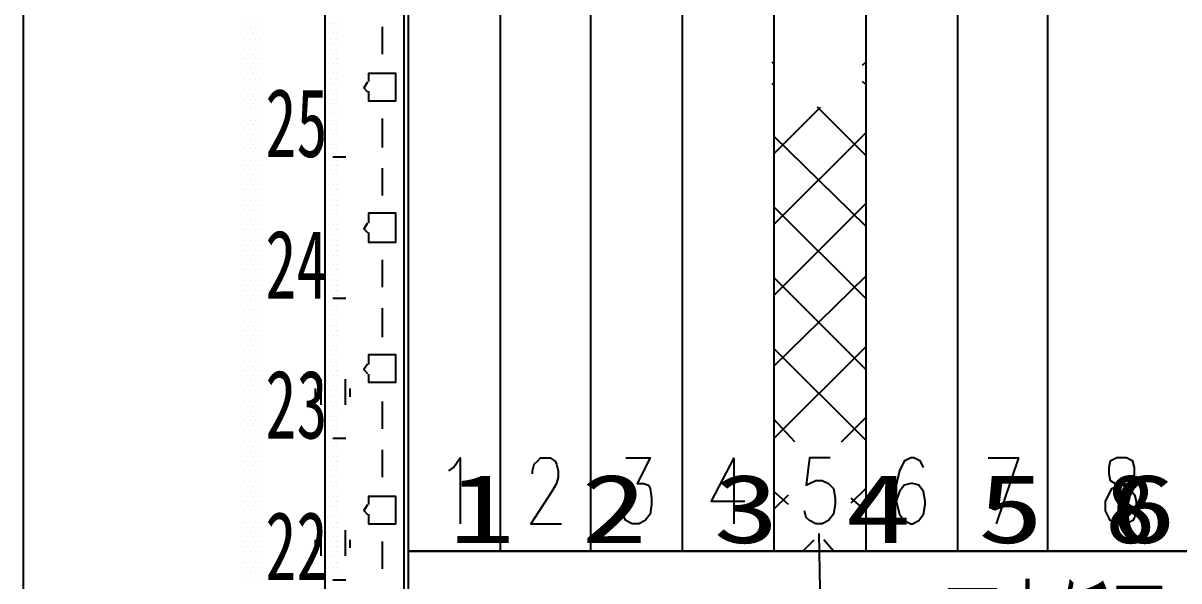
# Model space of a CAD drawing. Header units: metres. Extents: x 17 to 1264, y 17 to 859.
# Drawn here: x 87.8 to 191.2, y 397.4 to 447.3 of the extents above; entities that cross this region are included whole.
import ezdxf

# ---------------------------------------------------------------- set-up
doc = ezdxf.new("R2010")
doc.units = ezdxf.units.M
for name, color, linetype in [('LINES', 7, 'Continuous'), ('POLYLINES', 4, 'Continuous'), ('RECTS', 7, 'Continuous'), ('TEXTS', 3, 'Continuous')]:
    doc.layers.add(name, color=color, linetype=linetype)

msp = doc.modelspace()

# ---------------------------------------------------------------- linework, layer by layer
at = {"layer": 'LINES'}
for p, q in [((87.762, 830.448), (87.762, 45.216)), ((87.762, 830.448), (87.762, 45.216)), ((122.25, 132.48), (122.25, 727.92)), ((107.562, 446.832), (107.562, 446.832)), ((107.85, 447.264), (107.85, 447.264)), ((108.138, 446.832), (108.138, 446.832)), ((108.282, 447.264), (108.282, 447.264)), ((108.57, 446.832), (108.57, 446.832)), ((108.714, 447.264), (108.714, 447.264)), ((109.002, 446.832), (109.002, 446.832)), ((114.762, 446.832), (114.762, 446.832)), ((115.05, 447.264), (115.05, 447.264)), ((115.338, 446.832), (115.338, 446.832)), ((115.482, 447.264), (115.482, 447.264)), ((115.77, 446.832), (115.77, 446.832)), ((115.914, 447.264), (115.914, 447.264)), ((119.874, 446.976), (119.874, 444.528)), ((107.562, 445.824), (107.562, 445.824)), ((107.85, 446.4), (107.85, 446.4)), ((108.138, 445.824), (108.138, 445.824)), ((108.282, 446.4), (108.282, 446.4)), ((108.57, 445.824), (108.57, 445.824)), ((108.714, 446.4), (108.714, 446.4)), ((109.002, 445.824), (109.002, 445.824)), ((114.762, 445.824), (114.762, 445.824)), ((115.05, 446.4), (115.05, 446.4)), ((115.338, 445.824), (115.338, 445.824)), ((115.482, 446.4), (115.482, 446.4)), ((115.77, 445.824), (115.77, 445.824)), ((115.914, 446.4), (115.914, 446.4)), ((107.562, 444.96), (107.562, 444.96)), ((107.85, 445.392), (107.85, 445.392)), ((108.138, 444.96), (108.138, 444.96)), ((108.282, 445.392), (108.282, 445.392)), ((108.57, 444.96), (108.57, 444.96)), ((108.714, 445.392), (108.714, 445.392)), ((109.002, 444.96), (109.002, 444.96)), ((114.762, 444.96), (114.762, 444.96)), ((115.05, 445.392), (115.05, 445.392)), ((115.338, 444.96), (115.338, 444.96)), ((115.482, 445.392), (115.482, 445.392)), ((115.77, 444.96), (115.77, 444.96)), ((115.914, 445.392), (115.914, 445.392)), ((107.562, 444.096), (107.562, 444.096)), ((107.85, 444.528), (107.85, 444.528)), ((107.85, 443.664), (107.85, 443.664)), ((108.138, 444.096), (108.138, 444.096)), ((108.282, 444.528), (108.282, 444.528)), ((108.282, 443.664), (108.282, 443.664)), ((108.57, 444.096), (108.57, 444.096)), ((108.714, 444.528), (108.714, 444.528)), ((108.714, 443.664), (108.714, 443.664)), ((109.002, 444.096), (109.002, 444.096)), ((114.762, 444.096), (114.762, 444.096)), ((115.05, 444.528), (115.05, 444.528)), ((115.05, 443.664), (115.05, 443.664)), ((115.338, 444.096), (115.338, 444.096)), ((115.482, 444.528), (115.482, 444.528)), ((115.482, 443.664), (115.482, 443.664)), ((115.77, 444.096), (115.77, 444.096)), ((115.914, 444.528), (115.914, 444.528)), ((115.914, 443.664), (115.914, 443.664)), ((154.938, 443.664), (154.794, 443.808)), ((162.858, 443.52), (163.146, 443.808)), ((107.562, 443.232), (107.562, 443.232)), ((107.85, 442.8), (107.85, 442.8)), ((108.138, 443.232), (108.138, 443.232)), ((108.282, 442.8), (108.282, 442.8)), ((108.57, 443.232), (108.57, 443.232)), ((108.714, 442.8), (108.714, 442.8)), ((109.002, 443.232), (109.002, 443.232)), ((114.762, 443.232), (114.762, 443.232)), ((115.05, 442.8), (115.05, 442.8)), ((115.338, 443.232), (115.338, 443.232)), ((115.482, 442.8), (115.482, 442.8)), ((115.77, 443.232), (115.77, 443.232)), ((115.914, 442.8), (115.914, 442.8)), ((107.562, 442.224), (107.562, 442.224)), ((107.85, 441.792), (107.85, 441.792)), ((108.138, 442.224), (108.138, 442.224)), ((108.282, 441.792), (108.282, 441.792)), ((108.57, 442.224), (108.57, 442.224)), ((108.714, 441.792), (108.714, 441.792)), ((109.002, 442.224), (109.002, 442.224)), ((114.762, 442.224), (114.762, 442.224)), ((115.05, 441.792), (115.05, 441.792)), ((115.338, 442.224), (115.338, 442.224)), ((115.482, 441.792), (115.482, 441.792)), ((115.77, 442.224), (115.77, 442.224)), ((115.914, 441.792), (115.914, 441.792)), ((154.794, 441.792), (154.938, 441.936)), ((163.146, 441.792), (162.858, 442.08)), ((107.562, 441.36), (107.562, 441.36)), ((107.85, 440.928), (107.85, 440.928)), ((108.138, 441.36), (108.138, 441.36)), ((108.282, 440.928), (108.282, 440.928)), ((108.57, 441.36), (108.57, 441.36)), ((108.714, 440.928), (108.714, 440.928)), ((109.002, 441.36), (109.002, 441.36)), ((114.762, 441.36), (114.762, 441.36)), ((115.05, 440.928), (115.05, 440.928)), ((115.338, 441.36), (115.338, 441.36)), ((115.482, 440.928), (115.482, 440.928)), ((115.77, 441.36), (115.77, 441.36)), ((115.914, 440.928), (115.914, 440.928)), ((107.562, 440.496), (107.562, 440.496)), ((107.562, 439.632), (107.562, 439.632)), ((107.85, 440.064), (107.85, 440.064)), ((108.138, 440.496), (108.138, 440.496)), ((108.138, 439.632), (108.138, 439.632)), ((108.282, 440.064), (108.282, 440.064)), ((108.57, 440.496), (108.57, 440.496)), ((108.57, 439.632), (108.57, 439.632)), ((108.714, 440.064), (108.714, 440.064)), ((109.002, 440.496), (109.002, 440.496)), ((109.002, 439.632), (109.002, 439.632)), ((114.762, 440.496), (114.762, 440.496)), ((114.762, 439.632), (114.762, 439.632)), ((115.05, 440.064), (115.05, 440.064)), ((115.338, 440.496), (115.338, 440.496)), ((115.338, 439.632), (115.338, 439.632)), ((115.482, 440.064), (115.482, 440.064)), ((115.77, 440.496), (115.77, 440.496)), ((115.77, 439.632), (115.77, 439.632)), ((115.914, 440.064), (115.914, 440.064)), ((154.938, 435.6), (159.114, 439.776)), ((163.146, 435.456), (158.826, 439.776)), ((107.562, 438.624), (107.562, 438.624)), ((107.85, 439.2), (107.85, 439.2)), ((108.138, 438.624), (108.138, 438.624)), ((108.282, 439.2), (108.282, 439.2)), ((108.57, 438.624), (108.57, 438.624)), ((108.714, 439.2), (108.714, 439.2)), ((109.002, 438.624), (109.002, 438.624)), ((114.762, 438.624), (114.762, 438.624)), ((115.05, 439.2), (115.05, 439.2)), ((115.338, 438.624), (115.338, 438.624)), ((115.482, 439.2), (115.482, 439.2)), ((115.77, 438.624), (115.77, 438.624)), ((115.914, 439.2), (115.914, 439.2)), ((119.874, 438.768), (119.874, 436.176)), ((107.562, 437.76), (107.562, 437.76)), ((107.85, 438.192), (107.85, 438.192)), ((108.138, 437.76), (108.138, 437.76)), ((108.282, 438.192), (108.282, 438.192)), ((108.57, 437.76), (108.57, 437.76)), ((108.714, 438.192), (108.714, 438.192)), ((109.002, 437.76), (109.002, 437.76)), ((114.762, 437.76), (114.762, 437.76)), ((115.05, 438.192), (115.05, 438.192)), ((115.338, 437.76), (115.338, 437.76)), ((115.482, 438.192), (115.482, 438.192)), ((115.77, 437.76), (115.77, 437.76)), ((115.914, 438.192), (115.914, 438.192)), ((154.938, 429.264), (163.146, 437.472)), ((107.562, 436.896), (107.562, 436.896)), ((107.85, 437.328), (107.85, 437.328)), ((107.85, 436.464), (107.85, 436.464)), ((108.138, 436.896), (108.138, 436.896)), ((108.282, 437.328), (108.282, 437.328)), ((108.282, 436.464), (108.282, 436.464)), ((108.57, 436.896), (108.57, 436.896)), ((108.714, 437.328), (108.714, 437.328)), ((108.714, 436.464), (108.714, 436.464)), ((109.002, 436.896), (109.002, 436.896)), ((114.762, 436.896), (114.762, 436.896)), ((115.05, 437.328), (115.05, 437.328)), ((115.05, 436.464), (115.05, 436.464)), ((115.338, 436.896), (115.338, 436.896)), ((115.482, 437.328), (115.482, 437.328)), ((115.482, 436.464), (115.482, 436.464)), ((115.77, 436.896), (115.77, 436.896)), ((115.914, 437.328), (115.914, 437.328)), ((115.914, 436.464), (115.914, 436.464)), ((163.146, 429.12), (154.938, 437.184)), ((107.562, 436.032), (107.562, 436.032)), ((107.85, 435.6), (107.85, 435.6)), ((108.138, 436.032), (108.138, 436.032)), ((108.282, 435.6), (108.282, 435.6)), ((108.57, 436.032), (108.57, 436.032)), ((108.714, 435.6), (108.714, 435.6)), ((109.002, 436.032), (109.002, 436.032)), ((114.762, 436.032), (114.762, 436.032)), ((115.05, 435.6), (115.05, 435.6)), ((115.338, 436.032), (115.338, 436.032)), ((115.482, 435.6), (115.482, 435.6)), ((115.77, 436.032), (115.77, 436.032)), ((115.914, 435.6), (115.914, 435.6)), ((107.562, 435.024), (107.562, 435.024)), ((107.85, 434.592), (107.85, 434.592)), ((108.138, 435.024), (108.138, 435.024)), ((108.282, 434.592), (108.282, 434.592)), ((108.57, 435.024), (108.57, 435.024)), ((108.714, 434.592), (108.714, 434.592)), ((109.002, 435.024), (109.002, 435.024)), ((114.762, 435.024), (114.762, 435.024)), ((115.05, 434.592), (115.05, 434.592)), ((115.338, 435.024), (115.338, 435.024)), ((116.634, 435.312), (115.482, 435.312)), ((116.634, 435.312), (115.482, 435.312)), ((116.634, 435.312), (115.482, 435.312)), ((116.634, 435.312), (115.482, 435.312)), ((115.482, 434.592), (115.482, 434.592)), ((115.77, 435.024), (115.77, 435.024)), ((115.914, 434.592), (115.914, 434.592)), ((107.562, 434.16), (107.562, 434.16)), ((107.562, 433.296), (107.562, 433.296)), ((107.85, 433.728), (107.85, 433.728)), ((108.138, 434.16), (108.138, 434.16)), ((108.138, 433.296), (108.138, 433.296)), ((108.282, 433.728), (108.282, 433.728)), ((108.57, 434.16), (108.57, 434.16)), ((108.57, 433.296), (108.57, 433.296)), ((108.714, 433.728), (108.714, 433.728)), ((109.002, 434.16), (109.002, 434.16)), ((109.002, 433.296), (109.002, 433.296)), ((114.762, 434.16), (114.762, 434.16)), ((114.762, 433.296), (114.762, 433.296)), ((115.05, 433.728), (115.05, 433.728)), ((115.338, 434.16), (115.338, 434.16)), ((115.338, 433.296), (115.338, 433.296)), ((115.482, 433.728), (115.482, 433.728)), ((115.77, 434.16), (115.77, 434.16)), ((115.77, 433.296), (115.77, 433.296)), ((115.914, 433.728), (115.914, 433.728)), ((119.874, 434.304), (119.874, 431.856)), ((107.562, 432.432), (107.562, 432.432)), ((107.85, 432.864), (107.85, 432.864)), ((108.138, 432.432), (108.138, 432.432)), ((108.282, 432.864), (108.282, 432.864)), ((108.57, 432.432), (108.57, 432.432)), ((108.714, 432.864), (108.714, 432.864)), ((109.002, 432.432), (109.002, 432.432)), ((114.762, 432.432), (114.762, 432.432)), ((115.05, 432.864), (115.05, 432.864)), ((115.338, 432.432), (115.338, 432.432)), ((115.482, 432.864), (115.482, 432.864)), ((115.77, 432.432), (115.77, 432.432)), ((115.914, 432.864), (115.914, 432.864)), ((107.562, 431.424), (107.562, 431.424)), ((107.85, 432), (107.85, 432)), ((108.138, 431.424), (108.138, 431.424)), ((108.282, 432), (108.282, 432)), ((108.57, 431.424), (108.57, 431.424)), ((108.714, 432), (108.714, 432)), ((109.002, 431.424), (109.002, 431.424)), ((114.762, 431.424), (114.762, 431.424)), ((115.05, 432), (115.05, 432)), ((115.338, 431.424), (115.338, 431.424)), ((115.482, 432), (115.482, 432)), ((115.77, 431.424), (115.77, 431.424)), ((115.914, 432), (115.914, 432)), ((107.562, 430.56), (107.562, 430.56)), ((107.85, 430.992), (107.85, 430.992)), ((108.138, 430.56), (108.138, 430.56)), ((108.282, 430.992), (108.282, 430.992)), ((108.57, 430.56), (108.57, 430.56)), ((108.714, 430.992), (108.714, 430.992)), ((109.002, 430.56), (109.002, 430.56)), ((114.762, 430.56), (114.762, 430.56)), ((115.05, 430.992), (115.05, 430.992)), ((115.338, 430.56), (115.338, 430.56)), ((115.482, 430.992), (115.482, 430.992)), ((115.77, 430.56), (115.77, 430.56)), ((115.914, 430.992), (115.914, 430.992)), ((154.938, 422.928), (163.146, 431.136)), ((163.146, 422.64), (154.938, 430.848)), ((107.562, 429.696), (107.562, 429.696)), ((107.85, 430.128), (107.85, 430.128)), ((107.85, 429.264), (107.85, 429.264)), ((108.138, 429.696), (108.138, 429.696)), ((108.282, 430.128), (108.282, 430.128)), ((108.282, 429.264), (108.282, 429.264)), ((108.57, 429.696), (108.57, 429.696)), ((108.714, 430.128), (108.714, 430.128)), ((108.714, 429.264), (108.714, 429.264)), ((109.002, 429.696), (109.002, 429.696)), ((114.762, 429.696), (114.762, 429.696)), ((115.05, 430.128), (115.05, 430.128)), ((115.05, 429.264), (115.05, 429.264)), ((115.338, 429.696), (115.338, 429.696)), ((115.482, 430.128), (115.482, 430.128)), ((115.482, 429.264), (115.482, 429.264)), ((115.77, 429.696), (115.77, 429.696)), ((115.914, 430.128), (115.914, 430.128)), ((115.914, 429.264), (115.914, 429.264)), ((107.562, 428.832), (107.562, 428.832)), ((107.85, 428.4), (107.85, 428.4)), ((108.138, 428.832), (108.138, 428.832)), ((108.282, 428.4), (108.282, 428.4)), ((108.57, 428.832), (108.57, 428.832)), ((108.714, 428.4), (108.714, 428.4)), ((109.002, 428.832), (109.002, 428.832)), ((114.762, 428.832), (114.762, 428.832)), ((115.05, 428.4), (115.05, 428.4)), ((115.338, 428.832), (115.338, 428.832)), ((115.482, 428.4), (115.482, 428.4)), ((115.77, 428.832), (115.77, 428.832)), ((115.914, 428.4), (115.914, 428.4)), ((107.562, 427.824), (107.562, 427.824)), ((107.85, 427.392), (107.85, 427.392)), ((108.138, 427.824), (108.138, 427.824)), ((108.282, 427.392), (108.282, 427.392)), ((108.57, 427.824), (108.57, 427.824)), ((108.714, 427.392), (108.714, 427.392)), ((109.002, 427.824), (109.002, 427.824)), ((114.762, 427.824), (114.762, 427.824)), ((115.05, 427.392), (115.05, 427.392)), ((115.338, 427.824), (115.338, 427.824)), ((115.482, 427.392), (115.482, 427.392)), ((115.77, 427.824), (115.77, 427.824)), ((115.914, 427.392), (115.914, 427.392)), ((107.562, 426.96), (107.562, 426.96)), ((107.562, 426.096), (107.562, 426.096)), ((107.85, 426.528), (107.85, 426.528)), ((108.138, 426.96), (108.138, 426.96)), ((108.138, 426.096), (108.138, 426.096)), ((108.282, 426.528), (108.282, 426.528)), ((108.57, 426.96), (108.57, 426.96)), ((108.57, 426.096), (108.57, 426.096)), ((108.714, 426.528), (108.714, 426.528)), ((109.002, 426.96), (109.002, 426.96)), ((109.002, 426.096), (109.002, 426.096)), ((114.762, 426.96), (114.762, 426.96)), ((114.762, 426.096), (114.762, 426.096)), ((115.05, 426.528), (115.05, 426.528)), ((115.338, 426.96), (115.338, 426.96)), ((115.338, 426.096), (115.338, 426.096)), ((115.482, 426.528), (115.482, 426.528)), ((115.77, 426.96), (115.77, 426.96)), ((115.77, 426.096), (115.77, 426.096)), ((115.914, 426.528), (115.914, 426.528)), ((119.874, 426.096), (119.874, 423.648)), ((107.562, 425.232), (107.562, 425.232)), ((107.85, 425.664), (107.85, 425.664)), ((108.138, 425.232), (108.138, 425.232)), ((108.282, 425.664), (108.282, 425.664)), ((108.57, 425.232), (108.57, 425.232)), ((108.714, 425.664), (108.714, 425.664)), ((109.002, 425.232), (109.002, 425.232)), ((114.762, 425.232), (114.762, 425.232)), ((115.05, 425.664), (115.05, 425.664)), ((115.338, 425.232), (115.338, 425.232)), ((115.482, 425.664), (115.482, 425.664)), ((115.77, 425.232), (115.77, 425.232)), ((115.914, 425.664), (115.914, 425.664)), ((107.562, 424.224), (107.562, 424.224)), ((107.85, 424.8), (107.85, 424.8)), ((108.138, 424.224), (108.138, 424.224)), ((108.282, 424.8), (108.282, 424.8)), ((108.57, 424.224), (108.57, 424.224)), ((108.714, 424.8), (108.714, 424.8)), ((109.002, 424.224), (109.002, 424.224)), ((114.762, 424.224), (114.762, 424.224)), ((115.05, 424.8), (115.05, 424.8)), ((115.338, 424.224), (115.338, 424.224)), ((115.482, 424.8), (115.482, 424.8)), ((115.77, 424.224), (115.77, 424.224)), ((115.914, 424.8), (115.914, 424.8)), ((154.938, 416.592), (163.146, 424.656)), ((163.146, 416.304), (154.938, 424.512)), ((107.562, 423.36), (107.562, 423.36)), ((107.85, 423.792), (107.85, 423.792)), ((108.138, 423.36), (108.138, 423.36)), ((108.282, 423.792), (108.282, 423.792)), ((108.57, 423.36), (108.57, 423.36)), ((108.714, 423.792), (108.714, 423.792)), ((109.002, 423.36), (109.002, 423.36)), ((114.762, 423.36), (114.762, 423.36)), ((115.05, 423.792), (115.05, 423.792)), ((115.338, 423.36), (115.338, 423.36)), ((115.482, 423.792), (115.482, 423.792)), ((115.77, 423.36), (115.77, 423.36)), ((115.914, 423.792), (115.914, 423.792)), ((107.562, 422.496), (107.562, 422.496)), ((107.85, 422.928), (107.85, 422.928)), ((107.85, 422.064), (107.85, 422.064)), ((108.138, 422.496), (108.138, 422.496)), ((108.282, 422.928), (108.282, 422.928)), ((108.282, 422.064), (108.282, 422.064)), ((108.57, 422.496), (108.57, 422.496)), ((108.714, 422.928), (108.714, 422.928)), ((108.714, 422.064), (108.714, 422.064)), ((109.002, 422.496), (109.002, 422.496)), ((114.762, 422.496), (114.762, 422.496)), ((115.05, 422.928), (115.05, 422.928)), ((115.05, 422.064), (115.05, 422.064)), ((115.338, 422.496), (115.338, 422.496)), ((115.482, 422.928), (115.482, 422.928)), ((116.634, 422.64), (115.482, 422.64)), ((116.634, 422.64), (115.482, 422.64)), ((116.634, 422.64), (115.482, 422.64)), ((116.634, 422.64), (115.482, 422.64)), ((115.482, 422.064), (115.482, 422.064)), ((115.77, 422.496), (115.77, 422.496)), ((115.914, 422.928), (115.914, 422.928)), ((115.914, 422.064), (115.914, 422.064)), ((107.562, 421.632), (107.562, 421.632)), ((107.85, 421.2), (107.85, 421.2)), ((108.138, 421.632), (108.138, 421.632)), ((108.282, 421.2), (108.282, 421.2)), ((108.57, 421.632), (108.57, 421.632)), ((108.714, 421.2), (108.714, 421.2)), ((109.002, 421.632), (109.002, 421.632)), ((114.762, 421.632), (114.762, 421.632)), ((115.05, 421.2), (115.05, 421.2)), ((115.338, 421.632), (115.338, 421.632)), ((115.482, 421.2), (115.482, 421.2)), ((115.77, 421.632), (115.77, 421.632)), ((115.914, 421.2), (115.914, 421.2)), ((119.874, 421.776), (119.874, 419.184)), ((107.562, 420.624), (107.562, 420.624)), ((107.85, 420.192), (107.85, 420.192)), ((108.138, 420.624), (108.138, 420.624)), ((108.282, 420.192), (108.282, 420.192)), ((108.57, 420.624), (108.57, 420.624)), ((108.714, 420.192), (108.714, 420.192)), ((109.002, 420.624), (109.002, 420.624)), ((114.762, 420.624), (114.762, 420.624)), ((115.05, 420.192), (115.05, 420.192)), ((115.338, 420.624), (115.338, 420.624)), ((115.482, 420.192), (115.482, 420.192)), ((115.77, 420.624), (115.77, 420.624)), ((115.914, 420.192), (115.914, 420.192)), ((107.562, 419.76), (107.562, 419.76)), ((107.562, 418.896), (107.562, 418.896)), ((107.85, 419.328), (107.85, 419.328)), ((108.138, 419.76), (108.138, 419.76)), ((108.138, 418.896), (108.138, 418.896)), ((108.282, 419.328), (108.282, 419.328)), ((108.57, 419.76), (108.57, 419.76)), ((108.57, 418.896), (108.57, 418.896)), ((108.714, 419.328), (108.714, 419.328)), ((109.002, 419.76), (109.002, 419.76)), ((109.002, 418.896), (109.002, 418.896)), ((114.762, 419.76), (114.762, 419.76)), ((114.762, 418.896), (114.762, 418.896)), ((115.05, 419.328), (115.05, 419.328)), ((115.338, 419.76), (115.338, 419.76)), ((115.338, 418.896), (115.338, 418.896)), ((115.482, 419.328), (115.482, 419.328)), ((115.77, 419.76), (115.77, 419.76)), ((115.77, 418.896), (115.77, 418.896)), ((115.914, 419.328), (115.914, 419.328)), ((107.562, 418.032), (107.562, 418.032)), ((107.85, 418.464), (107.85, 418.464)), ((108.138, 418.032), (108.138, 418.032)), ((108.282, 418.464), (108.282, 418.464)), ((108.57, 418.032), (108.57, 418.032)), ((108.714, 418.464), (108.714, 418.464)), ((109.002, 418.032), (109.002, 418.032)), ((114.762, 418.032), (114.762, 418.032)), ((115.05, 418.464), (115.05, 418.464)), ((115.338, 418.032), (115.338, 418.032)), ((115.482, 418.464), (115.482, 418.464)), ((115.77, 418.032), (115.77, 418.032)), ((115.914, 418.464), (115.914, 418.464)), ((154.938, 410.112), (163.146, 418.32)), ((163.146, 409.968), (154.938, 418.176)), ((107.562, 417.024), (107.562, 417.024)), ((107.85, 417.6), (107.85, 417.6)), ((108.138, 417.024), (108.138, 417.024)), ((108.282, 417.6), (108.282, 417.6)), ((108.57, 417.024), (108.57, 417.024)), ((108.714, 417.6), (108.714, 417.6)), ((109.002, 417.024), (109.002, 417.024)), ((114.762, 417.024), (114.762, 417.024)), ((115.05, 417.6), (115.05, 417.6)), ((115.338, 417.024), (115.338, 417.024)), ((115.482, 417.6), (115.482, 417.6)), ((115.77, 417.024), (115.77, 417.024)), ((115.914, 417.6), (115.914, 417.6)), ((107.562, 416.16), (107.562, 416.16)), ((107.85, 416.592), (107.85, 416.592)), ((107.85, 415.728), (107.85, 415.728)), ((108.138, 416.16), (108.138, 416.16)), ((108.282, 416.592), (108.282, 416.592)), ((108.282, 415.728), (108.282, 415.728)), ((108.57, 416.16), (108.57, 416.16)), ((108.714, 416.592), (108.714, 416.592)), ((108.714, 415.728), (108.714, 415.728)), ((109.002, 416.16), (109.002, 416.16)), ((114.762, 416.16), (114.762, 416.16)), ((115.05, 416.592), (115.05, 416.592)), ((115.05, 415.728), (115.05, 415.728)), ((115.338, 416.16), (115.338, 416.16)), ((115.482, 416.592), (115.482, 416.592)), ((115.482, 415.728), (115.482, 415.728)), ((115.77, 416.16), (115.77, 416.16)), ((115.914, 416.592), (115.914, 416.592)), ((115.914, 415.728), (115.914, 415.728)), ((107.562, 415.296), (107.562, 415.296)), ((107.85, 414.864), (107.85, 414.864)), ((108.138, 415.296), (108.138, 415.296)), ((108.282, 414.864), (108.282, 414.864)), ((108.57, 415.296), (108.57, 415.296)), ((108.714, 414.864), (108.714, 414.864)), ((109.002, 415.296), (109.002, 415.296)), ((114.402, 415.44), (114.402, 413.136)), ((114.762, 415.296), (114.762, 415.296)), ((115.05, 414.864), (115.05, 414.864)), ((115.338, 415.296), (115.338, 415.296)), ((115.482, 414.864), (115.482, 414.864)), ((115.77, 415.296), (115.77, 415.296)), ((115.914, 414.864), (115.914, 414.864)), ((116.562, 415.44), (116.562, 413.136)), ((107.562, 414.432), (107.562, 414.432)), ((107.85, 414), (107.85, 414)), ((108.138, 414.432), (108.138, 414.432)), ((108.282, 414), (108.282, 414)), ((108.57, 414.432), (108.57, 414.432)), ((108.714, 414), (108.714, 414)), ((109.002, 414.432), (109.002, 414.432)), ((113.898, 414.576), (113.898, 413.856)), ((114.762, 414.432), (114.762, 414.432)), ((115.05, 414), (115.05, 414)), ((115.338, 414.432), (115.338, 414.432)), ((115.482, 414), (115.482, 414)), ((115.77, 414.432), (115.77, 414.432)), ((115.914, 414), (115.914, 414)), ((116.994, 414.576), (116.994, 413.856)), ((107.562, 413.424), (107.562, 413.424)), ((107.85, 412.992), (107.85, 412.992)), ((108.138, 413.424), (108.138, 413.424)), ((108.282, 412.992), (108.282, 412.992)), ((108.57, 413.424), (108.57, 413.424)), ((108.714, 412.992), (108.714, 412.992)), ((109.002, 413.424), (109.002, 413.424)), ((114.762, 413.424), (114.762, 413.424)), ((115.05, 412.992), (115.05, 412.992)), ((115.338, 413.424), (115.338, 413.424)), ((115.482, 412.992), (115.482, 412.992)), ((115.77, 413.424), (115.77, 413.424)), ((115.914, 412.992), (115.914, 412.992)), ((119.874, 413.424), (119.874, 410.976)), ((107.562, 412.56), (107.562, 412.56)), ((107.562, 411.696), (107.562, 411.696)), ((107.85, 412.128), (107.85, 412.128)), ((108.138, 412.56), (108.138, 412.56)), ((108.138, 411.696), (108.138, 411.696)), ((108.282, 412.128), (108.282, 412.128)), ((108.57, 412.56), (108.57, 412.56)), ((108.57, 411.696), (108.57, 411.696)), ((108.714, 412.128), (108.714, 412.128)), ((109.002, 412.56), (109.002, 412.56)), ((109.002, 411.696), (109.002, 411.696)), ((114.762, 412.56), (114.762, 412.56)), ((114.762, 411.696), (114.762, 411.696)), ((115.05, 412.128), (115.05, 412.128)), ((115.338, 412.56), (115.338, 412.56)), ((115.338, 411.696), (115.338, 411.696)), ((115.482, 412.128), (115.482, 412.128)), ((115.77, 412.56), (115.77, 412.56)), ((115.77, 411.696), (115.77, 411.696)), ((115.914, 412.128), (115.914, 412.128)), ((156.81, 409.824), (154.938, 411.84)), ((160.986, 409.824), (163.146, 411.984)), ((107.562, 410.832), (107.562, 410.832)), ((107.85, 411.264), (107.85, 411.264)), ((108.138, 410.832), (108.138, 410.832)), ((108.282, 411.264), (108.282, 411.264)), ((108.57, 410.832), (108.57, 410.832)), ((108.714, 411.264), (108.714, 411.264)), ((109.002, 410.832), (109.002, 410.832)), ((114.762, 410.832), (114.762, 410.832)), ((115.05, 411.264), (115.05, 411.264)), ((115.338, 410.832), (115.338, 410.832)), ((115.482, 411.264), (115.482, 411.264)), ((115.77, 410.832), (115.77, 410.832)), ((115.914, 411.264), (115.914, 411.264)), ((107.562, 409.824), (107.562, 409.824)), ((107.85, 410.4), (107.85, 410.4)), ((108.138, 409.824), (108.138, 409.824)), ((108.282, 410.4), (108.282, 410.4)), ((108.57, 409.824), (108.57, 409.824)), ((108.714, 410.4), (108.714, 410.4)), ((109.002, 409.824), (109.002, 409.824)), ((114.762, 409.824), (114.762, 409.824)), ((115.05, 410.4), (115.05, 410.4)), ((115.338, 409.824), (115.338, 409.824)), ((115.482, 410.4), (115.482, 410.4)), ((116.634, 410.112), (115.482, 410.112)), ((116.634, 410.112), (115.482, 410.112)), ((116.634, 410.112), (115.482, 410.112)), ((116.634, 410.112), (115.482, 410.112)), ((115.77, 409.824), (115.77, 409.824)), ((115.914, 410.4), (115.914, 410.4)), ((107.562, 408.96), (107.562, 408.96)), ((107.85, 409.392), (107.85, 409.392)), ((107.85, 408.528), (107.85, 408.528)), ((108.138, 408.96), (108.138, 408.96)), ((108.282, 409.392), (108.282, 409.392)), ((108.282, 408.528), (108.282, 408.528)), ((108.57, 408.96), (108.57, 408.96)), ((108.714, 409.392), (108.714, 409.392)), ((108.714, 408.528), (108.714, 408.528)), ((109.002, 408.96), (109.002, 408.96)), ((114.762, 408.96), (114.762, 408.96)), ((115.05, 409.392), (115.05, 409.392)), ((115.05, 408.528), (115.05, 408.528)), ((115.338, 408.96), (115.338, 408.96)), ((115.482, 409.392), (115.482, 409.392)), ((115.482, 408.528), (115.482, 408.528)), ((115.77, 408.96), (115.77, 408.96)), ((115.914, 409.392), (115.914, 409.392)), ((115.914, 408.528), (115.914, 408.528)), ((119.874, 409.104), (119.874, 406.656)), ((107.562, 408.096), (107.562, 408.096)), ((107.85, 407.664), (107.85, 407.664)), ((108.138, 408.096), (108.138, 408.096)), ((108.282, 407.664), (108.282, 407.664)), ((108.57, 408.096), (108.57, 408.096)), ((108.714, 407.664), (108.714, 407.664)), ((109.002, 408.096), (109.002, 408.096)), ((114.762, 408.096), (114.762, 408.096)), ((115.05, 407.664), (115.05, 407.664)), ((115.338, 408.096), (115.338, 408.096)), ((115.482, 407.664), (115.482, 407.664)), ((115.77, 408.096), (115.77, 408.096)), ((115.914, 407.664), (115.914, 407.664)), ((151.338, 408.384), (151.338, 402.48)), ((107.562, 407.232), (107.562, 407.232)), ((107.85, 406.8), (107.85, 406.8)), ((108.138, 407.232), (108.138, 407.232)), ((108.282, 406.8), (108.282, 406.8)), ((108.57, 407.232), (108.57, 407.232)), ((108.714, 406.8), (108.714, 406.8)), ((109.002, 407.232), (109.002, 407.232)), ((114.762, 407.232), (114.762, 407.232)), ((115.05, 406.8), (115.05, 406.8)), ((115.338, 407.232), (115.338, 407.232)), ((115.482, 406.8), (115.482, 406.8)), ((115.77, 407.232), (115.77, 407.232)), ((115.914, 406.8), (115.914, 406.8)), ((107.562, 406.224), (107.562, 406.224)), ((107.562, 405.36), (107.562, 405.36)), ((107.85, 405.792), (107.85, 405.792)), ((108.138, 406.224), (108.138, 406.224)), ((108.138, 405.36), (108.138, 405.36)), ((108.282, 405.792), (108.282, 405.792)), ((108.57, 406.224), (108.57, 406.224)), ((108.57, 405.36), (108.57, 405.36)), ((108.714, 405.792), (108.714, 405.792)), ((109.002, 406.224), (109.002, 406.224)), ((109.002, 405.36), (109.002, 405.36)), ((114.762, 406.224), (114.762, 406.224)), ((114.762, 405.36), (114.762, 405.36)), ((115.05, 405.792), (115.05, 405.792)), ((115.338, 406.224), (115.338, 406.224)), ((115.338, 405.36), (115.338, 405.36)), ((115.482, 405.792), (115.482, 405.792)), ((115.77, 406.224), (115.77, 406.224)), ((115.77, 405.36), (115.77, 405.36)), ((115.914, 405.792), (115.914, 405.792)), ((156.234, 404.208), (154.938, 405.36)), ((161.85, 404.352), (163.146, 405.648)), ((107.562, 404.496), (107.562, 404.496)), ((107.85, 404.928), (107.85, 404.928)), ((108.138, 404.496), (108.138, 404.496)), ((108.282, 404.928), (108.282, 404.928)), ((108.57, 404.496), (108.57, 404.496)), ((108.714, 404.928), (108.714, 404.928)), ((109.002, 404.496), (109.002, 404.496)), ((114.762, 404.496), (114.762, 404.496)), ((115.05, 404.928), (115.05, 404.928)), ((115.338, 404.496), (115.338, 404.496)), ((115.482, 404.928), (115.482, 404.928)), ((115.77, 404.496), (115.77, 404.496)), ((115.914, 404.928), (115.914, 404.928)), ((154.938, 403.776), (156.234, 405.072)), ((163.146, 403.632), (161.85, 404.784)), ((107.562, 403.632), (107.562, 403.632)), ((107.85, 404.064), (107.85, 404.064)), ((108.138, 403.632), (108.138, 403.632)), ((108.282, 404.064), (108.282, 404.064)), ((108.57, 403.632), (108.57, 403.632)), ((108.714, 404.064), (108.714, 404.064)), ((109.002, 403.632), (109.002, 403.632)), ((114.762, 403.632), (114.762, 403.632)), ((115.05, 404.064), (115.05, 404.064)), ((115.338, 403.632), (115.338, 403.632)), ((115.482, 404.064), (115.482, 404.064)), ((115.77, 403.632), (115.77, 403.632)), ((115.914, 404.064), (115.914, 404.064)), ((107.562, 402.624), (107.562, 402.624)), ((107.85, 403.2), (107.85, 403.2)), ((108.138, 402.624), (108.138, 402.624)), ((108.282, 403.2), (108.282, 403.2)), ((108.57, 402.624), (108.57, 402.624)), ((108.714, 403.2), (108.714, 403.2)), ((109.002, 402.624), (109.002, 402.624)), ((114.762, 402.624), (114.762, 402.624)), ((115.05, 403.2), (115.05, 403.2)), ((115.338, 402.624), (115.338, 402.624)), ((115.482, 403.2), (115.482, 403.2)), ((115.77, 402.624), (115.77, 402.624)), ((115.914, 403.2), (115.914, 403.2)), ((107.562, 401.76), (107.562, 401.76)), ((107.85, 402.192), (107.85, 402.192)), ((107.85, 401.328), (107.85, 401.328)), ((108.138, 401.76), (108.138, 401.76)), ((108.282, 402.192), (108.282, 402.192)), ((108.282, 401.328), (108.282, 401.328)), ((108.57, 401.76), (108.57, 401.76)), ((108.714, 402.192), (108.714, 402.192)), ((108.714, 401.328), (108.714, 401.328)), ((109.002, 401.76), (109.002, 401.76)), ((114.402, 401.904), (114.402, 399.6)), ((114.762, 401.76), (114.762, 401.76)), ((115.05, 402.192), (115.05, 402.192)), ((115.05, 401.328), (115.05, 401.328)), ((115.338, 401.76), (115.338, 401.76)), ((115.482, 402.192), (115.482, 402.192)), ((115.482, 401.328), (115.482, 401.328)), ((115.77, 401.76), (115.77, 401.76)), ((115.914, 402.192), (115.914, 402.192)), ((115.914, 401.328), (115.914, 401.328)), ((116.562, 401.904), (116.562, 399.6)), ((159.69, 361.728), (158.97, 401.616)), ((107.562, 400.896), (107.562, 400.896)), ((107.85, 400.464), (107.85, 400.464)), ((108.138, 400.896), (108.138, 400.896)), ((108.282, 400.464), (108.282, 400.464)), ((108.57, 400.896), (108.57, 400.896)), ((108.714, 400.464), (108.714, 400.464)), ((109.002, 400.896), (109.002, 400.896)), ((113.898, 401.04), (113.898, 400.32)), ((114.762, 400.896), (114.762, 400.896)), ((115.05, 400.464), (115.05, 400.464)), ((115.338, 400.896), (115.338, 400.896)), ((115.482, 400.464), (115.482, 400.464)), ((115.77, 400.896), (115.77, 400.896)), ((115.914, 400.464), (115.914, 400.464)), ((116.994, 401.04), (116.994, 400.32)), ((119.874, 400.896), (119.874, 398.448)), ((157.53, 400.032), (158.538, 401.04)), ((160.266, 400.032), (159.402, 401.04)), ((107.562, 400.032), (107.562, 400.032)), ((107.85, 399.6), (107.85, 399.6)), ((108.138, 400.032), (108.138, 400.032)), ((108.282, 399.6), (108.282, 399.6)), ((108.57, 400.032), (108.57, 400.032)), ((108.714, 399.6), (108.714, 399.6)), ((109.002, 400.032), (109.002, 400.032)), ((114.762, 400.032), (114.762, 400.032)), ((115.05, 399.6), (115.05, 399.6)), ((115.338, 400.032), (115.338, 400.032)), ((115.482, 399.6), (115.482, 399.6)), ((115.77, 400.032), (115.77, 400.032)), ((115.914, 399.6), (115.914, 399.6)), ((107.562, 399.024), (107.562, 399.024)), ((107.562, 398.16), (107.562, 398.16)), ((107.85, 398.592), (107.85, 398.592)), ((108.138, 399.024), (108.138, 399.024)), ((108.138, 398.16), (108.138, 398.16)), ((108.282, 398.592), (108.282, 398.592)), ((108.57, 399.024), (108.57, 399.024)), ((108.57, 398.16), (108.57, 398.16)), ((108.714, 398.592), (108.714, 398.592)), ((109.002, 399.024), (109.002, 399.024)), ((109.002, 398.16), (109.002, 398.16)), ((114.762, 399.024), (114.762, 399.024)), ((114.762, 398.16), (114.762, 398.16)), ((115.05, 398.592), (115.05, 398.592)), ((115.338, 399.024), (115.338, 399.024)), ((115.338, 398.16), (115.338, 398.16)), ((115.482, 398.592), (115.482, 398.592)), ((115.77, 399.024), (115.77, 399.024)), ((115.77, 398.16), (115.77, 398.16)), ((115.914, 398.592), (115.914, 398.592)), ((107.85, 397.728), (107.85, 397.728)), ((108.282, 397.728), (108.282, 397.728)), ((108.714, 397.728), (108.714, 397.728)), ((115.05, 397.728), (115.05, 397.728)), ((115.482, 397.728), (115.482, 397.728)), ((116.634, 397.44), (115.482, 397.44)), ((116.634, 397.44), (115.482, 397.44)), ((116.634, 397.44), (115.482, 397.44)), ((116.634, 397.44), (115.482, 397.44)), ((115.914, 397.728), (115.914, 397.728))]:
    msp.add_line(p, q, dxfattribs=at)
at = {"layer": 'POLYLINES'}
for points in [[(114.762, 727.92), (114.762, 585.936), (114.762, 132.48)], [(121.818, 710.64), (121.818, 571.536), (121.818, 132.48)], [(118.65, 441.216), (118.65, 440.352), (121.098, 440.352), (121.098, 442.8), (118.65, 442.8), (118.65, 442.08)], [(118.585, 442.008), (118.231, 441.511), (118.585, 441.158)], [(118.65, 428.544), (118.65, 427.68), (121.098, 427.68), (121.098, 430.272), (118.65, 430.272), (118.65, 429.408)], [(118.585, 429.395), (118.231, 428.898), (118.585, 428.544)], [(118.585, 416.781), (118.231, 416.285), (118.585, 415.931)], [(118.65, 415.872), (118.65, 415.152), (121.098, 415.152), (121.098, 417.6), (118.65, 417.6), (118.65, 416.736)], [(125.85, 407.232), (126.282, 407.52), (126.858, 408.384), (126.858, 402.48)], [(133.338, 406.944), (133.338, 407.232), (133.482, 407.808), (133.77, 408.096), (134.058, 408.384), (134.922, 408.384), (135.354, 408.096), (135.498, 407.808), (135.642, 407.232), (135.642, 406.656), (135.498, 406.08), (135.066, 405.36), (133.194, 402.48), (135.93, 402.48)], [(141.69, 408.384), (143.85, 408.384), (142.698, 406.08), (143.274, 406.08), (143.706, 405.936), (143.85, 405.648), (143.994, 404.784), (143.994, 404.208), (143.85, 403.344), (143.418, 402.768), (142.842, 402.48), (142.266, 402.48), (141.69, 402.768), (141.546, 403.056), (141.258, 403.632)], [(151.338, 408.384), (149.322, 404.496), (152.346, 404.496)], [(159.978, 408.384), (158.106, 408.384), (157.818, 405.936), (158.106, 406.08), (158.682, 406.368), (159.258, 406.368), (159.834, 406.08), (160.266, 405.648), (160.41, 404.784), (160.41, 404.208), (160.266, 403.344), (159.834, 402.768), (159.258, 402.48), (158.682, 402.48), (158.106, 402.768), (157.818, 403.056), (157.674, 403.632)], [(168.33, 407.52), (168.042, 408.096), (167.466, 408.384), (167.178, 408.384), (166.602, 408.096), (166.17, 407.232), (165.882, 405.936), (165.882, 404.496), (166.17, 403.344), (166.602, 402.768), (167.178, 402.48), (167.322, 402.48), (167.898, 402.768), (168.33, 403.344), (168.474, 404.208), (168.474, 404.496), (168.33, 405.36), (167.898, 405.936), (167.322, 406.08), (167.178, 406.08), (166.602, 405.936), (166.17, 405.36), (165.882, 404.496)], [(174.09, 408.384), (176.826, 408.384), (174.81, 402.48)], [(185.61, 408.384), (185.034, 408.096), (184.89, 407.52), (184.89, 406.944), (185.034, 406.368), (185.466, 406.08), (186.186, 405.936), (186.762, 405.648), (187.194, 405.072), (187.338, 404.496), (187.338, 403.632), (187.194, 403.056), (187.05, 402.768), (186.474, 402.48), (185.61, 402.48), (185.034, 402.768), (184.89, 403.056), (184.602, 403.632), (184.602, 404.496), (184.89, 405.072), (185.178, 405.648), (185.898, 405.936), (186.618, 406.08), (187.05, 406.368), (187.194, 406.944), (187.194, 407.52), (187.05, 408.096), (186.474, 408.384), (185.61, 408.384)], [(118.65, 403.344), (118.65, 402.48), (121.098, 402.48), (121.098, 404.928), (118.65, 404.928), (118.65, 404.208)], [(118.585, 404.168), (118.231, 403.671), (118.585, 403.317)]]:
    msp.add_lwpolyline(points, dxfattribs=at)
at = {"layer": 'RECTS'}
for points in [[(122.25, 517.968), (130.458, 517.968), (130.458, 400.032), (122.25, 400.032)], [(130.458, 517.968), (138.522, 517.968), (138.522, 400.032), (130.458, 400.032)], [(138.522, 517.968), (146.73, 517.968), (146.73, 400.032), (138.522, 400.032)], [(146.73, 517.968), (154.938, 517.968), (154.938, 400.032), (146.73, 400.032)], [(154.938, 517.968), (163.146, 517.968), (163.146, 400.032), (154.938, 400.032)], [(154.938, 517.968), (163.146, 517.968), (163.146, 400.032), (154.938, 400.032)], [(163.146, 517.968), (171.354, 517.968), (171.354, 400.032), (163.146, 400.032)], [(171.354, 517.968), (179.418, 517.968), (179.418, 400.032), (171.354, 400.032)], [(179.418, 517.968), (192.522, 517.968), (192.522, 400.032), (179.418, 400.032)], [(122.25, 400.032), (262.938, 400.032), (262.938, 386.928), (122.25, 386.928)]]:
    msp.add_lwpolyline(points, dxfattribs=at)

# ---------------------------------------------------------------- texts
at = {"layer": 'TEXTS'}
for s, height, width, p in [('25', 6.1343, 0.666667, (109.434, 435.311)), ('24', 6.1343, 0.666667, (109.434, 422.639)), ('23', 6.1343, 0.666667, (109.434, 410.111)), ('1 2 3 4 5 6 7', 6.17089, 1.408909, (125.85, 400.752)), ('8', 6.171, 1.060185, (184.602, 400.752)), ('22', 6.1343, 0.666667, (109.434, 397.439)), ('下走纤区', 8.5707, 0.445399, (170.202, 387.765))]:
    msp.add_text(s, height=height, dxfattribs=dict(at, width=width)).set_placement(p)

doc.saveas('drawing.dxf')
